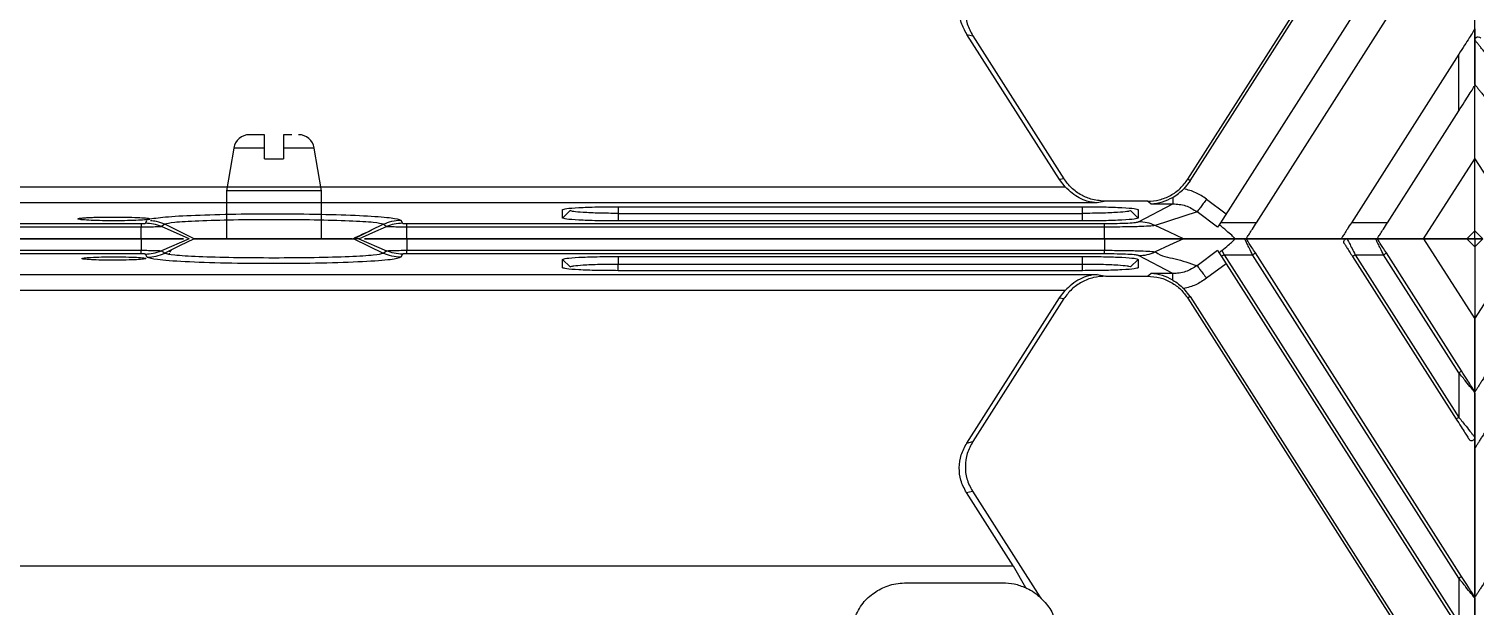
# Model space of a CAD drawing. Header units: millimetres. Extents: x 620 to 19791, y 2539 to 6969.
# Drawn here: x 17236.7 to 17327, y 5126.1 to 5162.2 of the extents above; entities that cross this region are included whole.
import ezdxf

# ---------------------------------------------------------------- set-up
doc = ezdxf.new("R2010")
doc.units = ezdxf.units.MM

# ---------------------------------------------------------------- blocks, each defined once
blk = doc.blocks.new('tugj')
at = {"color": 7, "linetype": 'Continuous', "lineweight": 25}
for p, q in [((12528.025, 5162.284), (12527.568, 5159.616)), ((12529.943, 5161.616), (12529.943, 5162.284)), ((12529.943, 5161.616), (12531.143, 5161.616)), ((12531.143, 5162.284), (12531.143, 5161.616)), ((12533.518, 5159.616), (12533.06, 5162.284)), ((12527.568, 5159.616), (12527.568, 5156.616)), ((12533.518, 5159.616), (12527.568, 5159.616)), ((12533.518, 5156.616), (12533.518, 5159.616)), ((12478.684, 5156.616), (12522.25, 5156.616)), ((12522.25, 5156.616), (12522.25, 5155.89)), ((12525.238, 5156.616), (12523.517, 5155.861)), ((12535.524, 5156.616), (12537.368, 5155.711)), ((12535.847, 5156.616), (12537.568, 5155.861)), ((12538.836, 5156.616), (12538.836, 5155.89)), ((12538.836, 5156.616), (12582.402, 5156.616)), ((12582.402, 5156.616), (12582.402, 5155.89)), ((12587.353, 5156.616), (12590.543, 5156.616)), ((12591.154, 5156.616), (12590.543, 5156.616)), ((12590.718, 5156.616), (12591.154, 5156.616)), ((12591.154, 5156.616), (12597.557, 5156.616)), ((12597.557, 5156.616), (12599.335, 5156.616)), ((12599.335, 5156.616), (12602.343, 5156.616)), ((12602.343, 5156.616), (12605.543, 5151.616)), ((12602.343, 5156.616), (12605.043, 5156.616)), ((12605.043, 5156.616), (12606.043, 5156.616)), ((12605.543, 5156.116), (12605.043, 5156.616)), ((12605.543, 5156.616), (12605.543, 5156.116)), ((12605.543, 5151.616), (12608.743, 5156.616)), ((12606.043, 5156.616), (12605.543, 5156.116)), ((12478.684, 5155.89), (12522.25, 5155.89)), ((12522.25, 5155.666), (12478.684, 5155.666)), ((12522.25, 5155.666), (12522.25, 5155.89)), ((12522.621, 5155.456), (12522.516, 5155.651)), ((12524, 5155.703), (12523.992, 5155.634)), ((12524.125, 5155.911), (12524.008, 5155.776)), ((12537.368, 5155.711), (12537.568, 5155.861)), ((12538.569, 5155.651), (12538.464, 5155.456)), ((12538.836, 5155.666), (12538.836, 5155.89)), ((12538.836, 5155.89), (12582.402, 5155.89)), ((12582.412, 5155.666), (12538.836, 5155.666)), ((12548.568, 5154.799), (12548.568, 5155.323)), ((12549.043, 5154.849), (12548.568, 5155.323)), ((12552.043, 5155.505), (12552.042, 5155.032)), ((12552.043, 5155.505), (12581.042, 5155.505)), ((12581.043, 5155.032), (12581.042, 5155.505)), ((12582.412, 5155.666), (12582.402, 5155.89)), ((12584.517, 5155.323), (12584.043, 5154.849)), ((12584.517, 5155.323), (12584.517, 5154.799)), ((12586.674, 5154.431), (12584.544, 5155.561)), ((12588.192, 5154.932), (12589.468, 5155.897)), ((12589.469, 5155.897), (12589.555, 5155.761)), ((12589.555, 5155.761), (12589.716, 5155.508)), ((12589.716, 5155.508), (12604.374, 5132.5)), ((12589.748, 5155.885), (12589.885, 5155.615)), ((12589.885, 5155.615), (12591.664, 5155.616)), ((12589.885, 5155.615), (12604.543, 5132.608)), ((12604.543, 5135.4), (12591.664, 5155.616)), ((12604.711, 5135.507), (12591.832, 5155.723)), ((12597.898, 5155.508), (12604.374, 5145.342)), ((12598.066, 5155.616), (12599.845, 5155.616)), ((12598.066, 5155.616), (12604.543, 5145.45)), ((12604.543, 5148.242), (12599.845, 5155.616)), ((12604.711, 5148.349), (12600.014, 5155.723)), ((12605.543, 5156.116), (12605.543, 5151.616)), ((12479.138, 5154.379), (12581.947, 5154.379)), ((12552.042, 5155.032), (12581.043, 5155.032)), ((12581.042, 5154.617), (12552.043, 5154.617)), ((12581.947, 5154.379), (12582.501, 5154.276)), ((12585.091, 5154.276), (12585.298, 5154.431)), ((12586.674, 5154.431), (12585.298, 5154.431)), ((12586.674, 5154.03), (12586.674, 5154.431)), ((12590.005, 5155.055), (12588.79, 5154.139)), ((12582.501, 5154.276), (12585.091, 5154.276)), ((12587.759, 5152.997), (12587.357, 5153.499)), ((12579.956, 5153.38), (12481.129, 5153.38)), ((12573.814, 5143.845), (12579.596, 5152.922)), ((12579.881, 5152.87), (12574.188, 5143.935)), ((12579.596, 5152.922), (12579.956, 5153.38)), ((12579.596, 5152.922), (12579.881, 5152.87)), ((12587.759, 5152.997), (12587.619, 5152.892)), ((12587.619, 5152.892), (12601.391, 5131.273)), ((12587.759, 5152.997), (12602.681, 5129.575)), ((12605.543, 5151.616), (12605.543, 5147.08)), ((12605.543, 5147.044), (12605.543, 5151.616)), ((12604.543, 5148.242), (12604.543, 5145.45)), ((12605.543, 5146.986), (12605.543, 5147.08)), ((12605.543, 5143.508), (12605.543, 5147.044)), ((12605.543, 5146.986), (12605.543, 5144.194)), ((12573.814, 5143.845), (12574.188, 5143.935)), ((12605.543, 5144.194), (12605.543, 5134.239)), ((12605.543, 5134.202), (12605.543, 5143.508)), ((12573.786, 5140.751), (12574.161, 5140.841)), ((12574.161, 5140.841), (12578.377, 5134.224)), ((12576.711, 5136.161), (12573.786, 5140.751)), ((12502.78, 5136.161), (12576.711, 5136.161)), ((12576.711, 5136.161), (12577.475, 5134.809)), ((12570.043, 5135.116), (12576.043, 5135.116)), ((12604.543, 5135.4), (12604.543, 5132.608)), ((12605.543, 5134.144), (12605.543, 5134.239)), ((12605.543, 5131.352), (12605.543, 5134.202)), ((12605.543, 5134.144), (12605.543, 5131.352)), ((12587.759, 4822.734), (12605.543, 4850.649)), ((12587.619, 4822.839), (12601.391, 4844.458)), ((12604.543, 4843.495), (12589.648, 4820.116)), ((12605.543, 4832.223), (12605.543, 4841.529)), ((12605.543, 4831.537), (12605.543, 4841.492)), ((12591.901, 4820.116), (12604.543, 4839.959)), ((12605.543, 4832.223), (12605.543, 4828.687)), ((12579.596, 4822.809), (12573.814, 4831.886)), ((12573.814, 4831.886), (12574.188, 4831.796)), ((12574.188, 4831.796), (12579.881, 4822.861)), ((12605.543, 4828.745), (12605.543, 4831.537)), ((12604.543, 4830.653), (12597.829, 4820.116)), ((12604.543, 4827.117), (12604.543, 4830.653)), ((12605.543, 4828.745), (12605.543, 4828.651)), ((12605.543, 4824.116), (12605.543, 4828.687)), ((12605.543, 4824.116), (12605.543, 4828.651)), ((12600.082, 4820.116), (12604.543, 4827.117)), ((12602.343, 4819.116), (12605.543, 4824.116)), ((12605.543, 4819.616), (12605.543, 4824.116)), ((12605.543, 4824.116), (12608.743, 4819.116)), ((12481.129, 4822.351), (12579.956, 4822.351)), ((12579.881, 4822.861), (12579.596, 4822.809)), ((12579.956, 4822.351), (12579.596, 4822.809)), ((12587.759, 4822.734), (12587.357, 4822.232)), ((12587.759, 4822.734), (12587.619, 4822.839)), ((12581.947, 4821.353), (12479.138, 4821.353)), ((12552.043, 4821.114), (12581.042, 4821.114)), ((12582.501, 4821.455), (12581.947, 4821.353)), ((12585.091, 4821.455), (12582.501, 4821.455)), ((12584.544, 4820.17), (12586.674, 4821.3)), ((12585.298, 4821.3), (12585.091, 4821.455)), ((12585.298, 4821.3), (12586.674, 4821.3)), ((12588.791, 4821.592), (12590.005, 4820.676)), ((12522.516, 4820.08), (12522.621, 4820.275)), ((12522.7, 4820.321), (12522.787, 4820.346)), ((12522.787, 4820.346), (12522.793, 4820.353)), ((12538.464, 4820.275), (12538.569, 4820.08)), ((12548.568, 4820.408), (12548.568, 4820.932)), ((12548.568, 4820.408), (12549.043, 4820.882)), ((12552.043, 4820.7), (12581.043, 4820.7)), ((12552.043, 4820.699), (12552.043, 4820.226)), ((12581.042, 4820.226), (12552.043, 4820.226)), ((12581.042, 4820.226), (12581.043, 4820.699)), ((12584.043, 4820.882), (12584.517, 4820.408)), ((12584.517, 4820.932), (12584.517, 4820.408)), ((12588.193, 4820.799), (12585.583, 4819.939)), ((12589.469, 4819.834), (12588.192, 4820.799)), ((12478.684, 4820.065), (12522.25, 4820.065)), ((12522.25, 4819.841), (12478.684, 4819.841)), ((12522.25, 4820.065), (12522.25, 4819.841)), ((12522.25, 4819.116), (12522.25, 4819.841)), ((12523.717, 4820.02), (12523.517, 4819.87)), ((12525.238, 4819.116), (12523.517, 4819.87)), ((12525.562, 4819.116), (12523.717, 4820.02)), ((12538.836, 4820.065), (12582.402, 4820.065)), ((12538.836, 4819.841), (12538.836, 4820.065)), ((12538.836, 4819.116), (12538.836, 4819.841)), ((12582.402, 4819.841), (12538.836, 4819.841)), ((12582.402, 4819.841), (12582.402, 4820.065)), ((12582.402, 4819.116), (12582.402, 4819.841)), ((12589.568, 4819.99), (12589.469, 4819.835)), ((12589.648, 4820.116), (12589.568, 4819.99)), ((12591.901, 4820.116), (12589.648, 4820.116)), ((12600.082, 4820.116), (12597.829, 4820.116)), ((12605.043, 4819.116), (12605.543, 4819.616)), ((12605.543, 4819.116), (12605.543, 4819.616)), ((12605.543, 4819.616), (12606.043, 4819.116)), ((12522.25, 4819.116), (12478.684, 4819.116)), ((12535.847, 4819.116), (12535.524, 4819.116)), ((12582.402, 4819.116), (12538.836, 4819.116)), ((12590.543, 4819.116), (12591.264, 4819.116)), ((12591.264, 4819.116), (12590.718, 4819.116)), ((12597.192, 4819.116), (12591.264, 4819.116)), ((12599.445, 4819.116), (12597.192, 4819.116)), ((12602.343, 4819.116), (12599.445, 4819.116)), ((12605.043, 4819.116), (12602.343, 4819.116)), ((12606.043, 4819.116), (12605.043, 4819.116))]:
    blk.add_line(p, q, dxfattribs=at)
at = {"color": 8, "linetype": 'Continuous', "lineweight": 25}
for p, q in [((12529.943, 5162.284), (12528.025, 5162.284)), ((12533.06, 5162.284), (12531.143, 5162.284)), ((12552.042, 5154.617), (12552.042, 5155.032)), ((12581.043, 5154.617), (12581.043, 5155.032)), ((12552.042, 4821.114), (12552.043, 4820.7)), ((12581.043, 4820.7), (12581.043, 4821.114)), ((12536.633, 4819.66), (12537.368, 4820.02))]:
    blk.add_line(p, q, dxfattribs=at)
at = {"color": 7, "linetype": 'Continuous', "lineweight": 25, "flags": 128}
for points in [[(12525.562, 5156.615), (12524.64, 5156.163), (12523.717, 5155.711)], [(12587.353, 5156.615), (12586.468, 5156.203), (12585.583, 5155.792)], [(12591.832, 5155.723), (12591.829, 5155.721), (12591.819, 5155.715), (12591.804, 5155.705), (12591.783, 5155.692), (12591.757, 5155.675), (12591.728, 5155.657), (12591.697, 5155.636), (12591.664, 5155.616)], [(12535.524, 4819.116), (12536.446, 4819.568), (12536.633, 4819.66)], [(12535.847, 4819.116), (12536.707, 4819.493), (12537.568, 4819.87)], [(12587.354, 4819.115), (12586.468, 4819.527), (12585.583, 4819.939)]]:
    blk.add_lwpolyline(points, dxfattribs=at)
at = {"color": 7, "linetype": 'Continuous', "lineweight": 25}
for centre, start, end in [((12529.011, 5162.116), 90, 170.27242), ((12532.074, 5162.116), 9.72758, 90)]:
    blk.add_arc(centre, 1, start, end, dxfattribs=at)
for points, knots in [([(12529.943, 5163.116), (12529.812, 5163.116), (12529.544, 5163.116), (12529.242, 5163.116), (12529.043, 5163.116), (12529.021, 5163.116), (12529.011, 5163.116)], [0, 0, 0, 0, 0.244464, 0.5000008, 0.7555338, 1, 1, 1, 1]), ([(12529.943, 5162.284), (12529.943, 5162.391), (12529.943, 5162.605), (12529.943, 5162.866), (12529.943, 5163.048), (12529.943, 5163.111), (12529.943, 5163.115), (12529.943, 5163.116)], [0, 0, 0, 0, 0.229567, 0.459025, 0.691715, 0.932795, 1, 1, 1, 1]), ([(12531.666, 5163.116), (12531.618, 5163.116), (12531.478, 5163.116), (12531.276, 5163.116), (12531.143, 5163.116)], [0, 0, 0, 0, 0.34033, 1, 1, 1, 1]), ([(12531.143, 5163.116), (12531.143, 5163.104), (12531.143, 5163.081), (12531.143, 5162.892), (12531.143, 5162.619), (12531.143, 5162.395), (12531.143, 5162.284)], [0, 0, 0, 0, 0.2593212, 0.5192836, 0.7631342, 1, 1, 1, 1]), ([(12522.25, 5156.616), (12522.618, 5156.616), (12523.36, 5156.616), (12524.326, 5156.616), (12524.708, 5156.616), (12524.888, 5156.616)], [0, 0, 0, 0, 0.340806, 0.687643, 1, 1, 1, 1]), ([(12525.562, 5156.616), (12525.684, 5156.616), (12525.928, 5156.616), (12527.107, 5156.616), (12528.698, 5156.616), (12530.543, 5156.616), (12532.388, 5156.616), (12533.978, 5156.616), (12535.157, 5156.616), (12535.401, 5156.616), (12535.524, 5156.616)], [0, 0, 0, 0, 0.126064, 0.251365, 0.37584, 0.5, 0.624158, 0.748634, 0.873935, 1, 1, 1, 1]), ([(12536.197, 5156.616), (12536.385, 5156.616), (12536.777, 5156.616), (12537.746, 5156.616), (12538.478, 5156.616), (12538.836, 5156.616)], [0, 0, 0, 0, 0.321414, 0.668155, 1, 1, 1, 1]), ([(12582.402, 5156.616), (12582.979, 5156.616), (12584.172, 5156.616), (12585.75, 5156.616), (12586.93, 5156.616), (12587.215, 5156.616), (12587.353, 5156.616)], [0, 0, 0, 0, 0.2418261, 0.5000005, 0.7581739, 1, 1, 1, 1]), ([(12589.748, 5155.885), (12589.883, 5155.997), (12590.122, 5156.195), (12590.364, 5156.406), (12590.481, 5156.519), (12590.533, 5156.575), (12590.556, 5156.609), (12590.547, 5156.613), (12590.543, 5156.616)], [0, 0, 0, 0, 0.3405403, 0.6016567, 0.7128872, 0.8153667, 0.9071263, 1, 1, 1, 1]), ([(12591.318, 5156.294), (12591.314, 5156.302), (12591.281, 5156.367), (12591.239, 5156.452), (12591.188, 5156.548), (12591.159, 5156.605), (12591.156, 5156.612), (12591.154, 5156.616)], [0, 0, 0, 0, 0.036005, 0.300896, 0.545076, 0.770136, 1, 1, 1, 1]), ([(12591.324, 5156.52), (12591.315, 5156.533), (12591.296, 5156.56), (12591.254, 5156.589), (12591.206, 5156.611), (12591.171, 5156.614), (12591.154, 5156.616)], [0, 0, 0, 0, 0.234709, 0.483931, 0.749504, 1, 1, 1, 1]), ([(12591.832, 5155.723), (12591.758, 5155.84), (12591.619, 5156.058), (12591.448, 5156.325), (12591.361, 5156.462), (12591.327, 5156.516), (12591.325, 5156.519), (12591.324, 5156.52)], [0, 0, 0, 0, 0.301721, 0.564724, 0.795125, 0.898936, 1, 1, 1, 1]), ([(12597.388, 5156.308), (12597.38, 5156.323), (12597.364, 5156.352), (12597.355, 5156.403), (12597.358, 5156.458), (12597.379, 5156.513), (12597.414, 5156.559), (12597.458, 5156.592), (12597.507, 5156.612), (12597.54, 5156.614), (12597.557, 5156.616)], [0, 0, 0, 0, 0.115372, 0.230894, 0.364478, 0.499956, 0.63203, 0.768998, 0.883022, 1, 1, 1, 1]), ([(12597.388, 5156.308), (12597.39, 5156.305), (12597.394, 5156.298), (12597.429, 5156.243), (12597.481, 5156.162), (12597.571, 5156.021), (12597.711, 5155.8), (12597.836, 5155.606), (12597.898, 5155.508)], [0, 0, 0, 0, 0.122574, 0.247458, 0.369912, 0.497021, 0.747802, 1, 1, 1, 1]), ([(12597.557, 5156.616), (12597.559, 5156.612), (12597.562, 5156.604), (12597.593, 5156.544), (12597.64, 5156.451), (12597.726, 5156.283), (12597.869, 5156.003), (12598, 5155.746), (12598.066, 5155.616)], [0, 0, 0, 0, 0.118805, 0.239592, 0.356977, 0.483256, 0.736712, 1, 1, 1, 1]), ([(12599.499, 5156.294), (12599.495, 5156.302), (12599.462, 5156.367), (12599.42, 5156.452), (12599.369, 5156.548), (12599.34, 5156.605), (12599.337, 5156.612), (12599.335, 5156.616)], [0, 0, 0, 0, 0.036031, 0.300917, 0.545095, 0.770146, 1, 1, 1, 1]), ([(12599.506, 5156.52), (12599.496, 5156.533), (12599.477, 5156.56), (12599.435, 5156.589), (12599.387, 5156.611), (12599.352, 5156.614), (12599.335, 5156.616)], [0, 0, 0, 0, 0.234717, 0.483917, 0.749532, 1, 1, 1, 1]), ([(12600.014, 5155.723), (12599.939, 5155.84), (12599.8, 5156.058), (12599.63, 5156.325), (12599.543, 5156.462), (12599.508, 5156.516), (12599.507, 5156.519), (12599.506, 5156.52)], [0, 0, 0, 0, 0.3017209, 0.5647223, 0.7951255, 0.8989366, 1, 1, 1, 1]), ([(12518.543, 5155.377), (12518.573, 5155.391), (12518.633, 5155.418), (12519.094, 5155.453), (12519.751, 5155.476), (12520.535, 5155.485), (12521.319, 5155.477), (12521.988, 5155.453), (12522.359, 5155.424), (12522.521, 5155.398), (12522.535, 5155.384), (12522.542, 5155.377)], [0, 0, 0, 0, 0.125441, 0.24983, 0.373602, 0.498412, 0.62314, 0.747559, 0.873244, 0.936089, 1, 1, 1, 1]), ([(12522.542, 5155.377), (12522.512, 5155.363), (12522.452, 5155.336), (12521.991, 5155.301), (12521.334, 5155.278), (12520.551, 5155.269), (12519.767, 5155.277), (12519.097, 5155.301), (12518.726, 5155.33), (12518.564, 5155.356), (12518.55, 5155.37), (12518.543, 5155.377)], [0, 0, 0, 0, 0.125441, 0.24983, 0.373603, 0.498413, 0.623139, 0.747558, 0.873243, 0.936089, 1, 1, 1, 1]), ([(12522.25, 5155.89), (12522.409, 5155.89), (12522.727, 5155.889), (12523.137, 5155.883), (12523.431, 5155.873), (12523.489, 5155.865), (12523.517, 5155.861)], [0, 0, 0, 0, 0.249933, 0.49964, 0.74952, 1, 1, 1, 1]), ([(12522.516, 5155.651), (12522.512, 5155.653), (12522.505, 5155.657), (12522.46, 5155.66), (12522.406, 5155.663), (12522.357, 5155.665), (12522.304, 5155.666), (12522.268, 5155.666), (12522.25, 5155.666)], [0, 0, 0, 0, 0.220985, 0.472531, 0.605069, 0.742633, 0.872549, 1, 1, 1, 1]), ([(12522.516, 5155.654), (12522.676, 5155.664), (12523.02, 5155.684), (12523.344, 5155.8), (12523.517, 5155.861)], [0, 0, 0, 0, 0.466595, 1, 1, 1, 1]), ([(12522.621, 5155.456), (12522.811, 5155.467), (12523.191, 5155.49), (12523.542, 5155.637), (12523.717, 5155.711)], [0, 0, 0, 0, 0.5000021, 1, 1, 1, 1]), ([(12538.464, 5155.456), (12538.318, 5155.404), (12538.021, 5155.299), (12536.184, 5155.166), (12533.586, 5155.078), (12530.521, 5155.047), (12527.462, 5155.078), (12524.875, 5155.168), (12523.058, 5155.3), (12522.766, 5155.404), (12522.621, 5155.456)], [0, 0, 0, 0, 0.12294, 0.248463, 0.375337, 0.500775, 0.6265, 0.753014, 0.878092, 1, 1, 1, 1]), ([(12523.517, 5155.861), (12523.549, 5155.836), (12523.613, 5155.786), (12523.683, 5155.736), (12523.717, 5155.711)], [0, 0, 0, 0, 0.4995176, 1, 1, 1, 1]), ([(12523.717, 5155.711), (12523.861, 5155.673), (12524.148, 5155.599), (12525.753, 5155.505), (12527.96, 5155.444), (12530.543, 5155.422), (12533.126, 5155.444), (12535.332, 5155.505), (12536.937, 5155.599), (12537.224, 5155.673), (12537.368, 5155.711)], [0, 0, 0, 0, 0.125541, 0.25062, 0.375387, 0.5, 0.624612, 0.749379, 0.874458, 1, 1, 1, 1]), ([(12538.464, 5155.456), (12538.274, 5155.467), (12537.894, 5155.49), (12537.543, 5155.637), (12537.368, 5155.711)], [0, 0, 0, 0, 0.500701, 1, 1, 1, 1]), ([(12537.568, 5155.861), (12537.597, 5155.865), (12537.654, 5155.873), (12537.948, 5155.883), (12538.358, 5155.889), (12538.676, 5155.89), (12538.836, 5155.89)], [0, 0, 0, 0, 0.250475, 0.500353, 0.750064, 1, 1, 1, 1]), ([(12538.569, 5155.651), (12538.397, 5155.66), (12538.052, 5155.678), (12537.729, 5155.8), (12537.568, 5155.861)], [0, 0, 0, 0, 0.49994, 1, 1, 1, 1]), ([(12538.836, 5155.666), (12538.802, 5155.666), (12538.733, 5155.665), (12538.646, 5155.662), (12538.594, 5155.658), (12538.571, 5155.654), (12538.57, 5155.652), (12538.569, 5155.651)], [0, 0, 0, 0, 0.239381, 0.48092, 0.726937, 0.861773, 1, 1, 1, 1]), ([(12548.568, 5155.323), (12548.62, 5155.347), (12548.726, 5155.394), (12549.524, 5155.455), (12550.685, 5155.497), (12551.594, 5155.503), (12552.043, 5155.505)], [0, 0, 0, 0, 0.246596, 0.499968, 0.753338, 1, 1, 1, 1]), ([(12581.042, 5155.505), (12581.491, 5155.503), (12582.401, 5155.497), (12583.561, 5155.455), (12584.359, 5155.394), (12584.465, 5155.347), (12584.517, 5155.323)], [0, 0, 0, 0, 0.246611, 0.499962, 0.753339, 1, 1, 1, 1]), ([(12582.402, 5155.89), (12582.616, 5155.89), (12582.899, 5155.889), (12583.295, 5155.886), (12583.836, 5155.883), (12584.266, 5155.867), (12584.546, 5155.86), (12584.557, 5155.86), (12584.595, 5155.859), (12584.871, 5155.851), (12585.346, 5155.83), (12585.5, 5155.805), (12585.583, 5155.792)], [0, 0, 0, 0, 0.137447, 0.181876, 0.262263, 0.502656, 0.502981, 0.505372, 0.511859, 0.536161, 0.750921, 1, 1, 1, 1]), ([(12584.544, 5155.561), (12584.496, 5155.574), (12584.402, 5155.602), (12583.907, 5155.637), (12583.221, 5155.661), (12582.682, 5155.664), (12582.412, 5155.666)], [0, 0, 0, 0, 0.248127, 0.49784, 0.748645, 1, 1, 1, 1]), ([(12584.544, 5155.561), (12584.723, 5155.571), (12585.082, 5155.592), (12585.416, 5155.725), (12585.583, 5155.792)], [0, 0, 0, 0, 0.499996, 1, 1, 1, 1]), ([(12585.583, 5155.792), (12585.583, 5155.792), (12585.583, 5155.792), (12585.583, 5155.791), (12585.583, 5155.79), (12585.584, 5155.789), (12585.585, 5155.788), (12585.591, 5155.793), (12585.957, 5155.508), (12586.809, 5155.403), (12587.729, 5155.089), (12588.192, 5154.931)], [0, 0, 0, 0, 0.000002, 0.000016, 0.000171, 0.000246, 0.000333, 0.002028, 0.00788, 0.499948, 1, 1, 1, 1]), ([(12589.555, 5155.761), (12589.559, 5155.76), (12589.565, 5155.758), (12589.592, 5155.774), (12589.604, 5155.781)], [0, 0, 0, 0, 0.511977, 1, 1, 1, 1]), ([(12589.604, 5155.781), (12589.614, 5155.787), (12589.632, 5155.799), (12589.666, 5155.823), (12589.705, 5155.852), (12589.733, 5155.873), (12589.748, 5155.885)], [0, 0, 0, 0, 0.2335, 0.469096, 0.708208, 1, 1, 1, 1]), ([(12589.885, 5155.615), (12589.863, 5155.601), (12589.819, 5155.573), (12589.763, 5155.538), (12589.724, 5155.513), (12589.719, 5155.51), (12589.716, 5155.508)], [0, 0, 0, 0, 0.250009, 0.499999, 0.749994, 1, 1, 1, 1]), ([(12597.898, 5155.508), (12597.9, 5155.51), (12597.905, 5155.513), (12597.944, 5155.538), (12598, 5155.573), (12598.044, 5155.601), (12598.066, 5155.616)], [0, 0, 0, 0, 0.249998, 0.500005, 0.749994, 1, 1, 1, 1]), ([(12599.845, 5155.616), (12599.867, 5155.63), (12599.911, 5155.658), (12599.967, 5155.693), (12600.006, 5155.718), (12600.011, 5155.721), (12600.014, 5155.723)], [0, 0, 0, 0, 0.249991, 0.499984, 0.750006, 1, 1, 1, 1]), ([(12552.043, 5154.617), (12551.594, 5154.62), (12550.685, 5154.626), (12549.524, 5154.667), (12548.726, 5154.728), (12548.62, 5154.776), (12548.568, 5154.799)], [0, 0, 0, 0, 0.246592, 0.49996, 0.753362, 1, 1, 1, 1]), ([(12549.043, 5154.85), (12549.062, 5154.866), (12549.087, 5154.887), (12549.209, 5154.911), (12549.384, 5154.939), (12549.729, 5154.97), (12550.321, 5155.001), (12550.862, 5155.02), (12551.437, 5155.031), (12551.837, 5155.031), (12552.042, 5155.032)], [0, 0, 0, 0, 0.170002, 0.221841, 0.251425, 0.478668, 0.617707, 0.745823, 0.869054, 1, 1, 1, 1]), ([(12581.947, 5154.379), (12581.766, 5154.36), (12581.408, 5154.324), (12580.876, 5154.108), (12580.382, 5153.794), (12580.09, 5153.51), (12579.956, 5153.38)], [0, 0, 0, 0, 0.259237, 0.512724, 0.776843, 1, 1, 1, 1]), ([(12584.517, 5154.799), (12584.465, 5154.776), (12584.359, 5154.728), (12583.561, 5154.667), (12582.4, 5154.626), (12581.491, 5154.62), (12581.042, 5154.617)], [0, 0, 0, 0, 0.246542, 0.499959, 0.753355, 1, 1, 1, 1]), ([(12581.043, 5155.032), (12581.25, 5155.031), (12581.65, 5155.031), (12582.227, 5155.02), (12582.77, 5155.001), (12583.363, 5154.969), (12583.705, 5154.939), (12583.877, 5154.911), (12583.998, 5154.887), (12584.023, 5154.866), (12584.043, 5154.85)], [0, 0, 0, 0, 0.131656, 0.254711, 0.383622, 0.52361, 0.751534, 0.778051, 0.828378, 1, 1, 1, 1]), ([(12586.674, 5154.03), (12586.464, 5154.136), (12586.015, 5154.362), (12585.547, 5154.407), (12585.298, 5154.431)], [0, 0, 0, 0, 0.468209, 1, 1, 1, 1]), ([(12588.192, 5154.932), (12587.959, 5154.787), (12587.494, 5154.496), (12586.947, 5154.453), (12586.674, 5154.431)], [0, 0, 0, 0, 0.499543, 1, 1, 1, 1]), ([(12588.192, 5154.932), (12588.209, 5154.909), (12588.244, 5154.863), (12588.385, 5154.676), (12588.572, 5154.428), (12588.718, 5154.235), (12588.79, 5154.139)], [0, 0, 0, 0, 0.249871, 0.500025, 0.750136, 1, 1, 1, 1]), ([(12582.501, 5154.276), (12582.238, 5154.259), (12581.712, 5154.223), (12580.983, 5153.922), (12580.337, 5153.484), (12580.032, 5153.074), (12579.881, 5152.87)], [0, 0, 0, 0, 0.2541552, 0.5074663, 0.7554072, 1, 1, 1, 1]), ([(12585.091, 5154.276), (12585.356, 5154.256), (12585.878, 5154.217), (12586.589, 5153.908), (12587.192, 5153.471), (12587.478, 5153.082), (12587.619, 5152.892)], [0, 0, 0, 0, 0.26474, 0.519598, 0.764654, 1, 1, 1, 1]), ([(12586.674, 5154.03), (12586.799, 5153.952), (12587.037, 5153.802), (12587.254, 5153.597), (12587.357, 5153.499)], [0, 0, 0, 0, 0.524793, 1, 1, 1, 1]), ([(12588.79, 5154.139), (12588.569, 5153.992), (12588.128, 5153.698), (12587.614, 5153.565), (12587.357, 5153.499)], [0, 0, 0, 0, 0.499999, 1, 1, 1, 1]), ([(12604.711, 5148.349), (12604.709, 5148.347), (12604.704, 5148.344), (12604.665, 5148.319), (12604.609, 5148.284), (12604.565, 5148.256), (12604.543, 5148.242)], [0, 0, 0, 0, 0.2499957, 0.5000009, 0.7500121, 1, 1, 1, 1]), ([(12605.543, 5146.986), (12605.54, 5146.989), (12605.534, 5146.997), (12605.487, 5147.056), (12605.409, 5147.153), (12605.251, 5147.352), (12604.959, 5147.719), (12604.692, 5148.053), (12604.543, 5148.242)], [0, 0, 0, 0, 0.082047, 0.168459, 0.268065, 0.381093, 0.652308, 1, 1, 1, 1]), ([(12605.523, 5147.076), (12605.514, 5147.089), (12605.498, 5147.114), (12605.423, 5147.231), (12605.268, 5147.475), (12605.017, 5147.869), (12604.821, 5148.177), (12604.711, 5148.349)], [0, 0, 0, 0, 0.100997, 0.198758, 0.407212, 0.667727, 1, 1, 1, 1]), ([(12606.543, 5148.614), (12606.511, 5148.564), (12606.452, 5148.472), (12606.37, 5148.343), (12606.3, 5148.232), (12606.242, 5148.14), (12606.154, 5148), (12606.039, 5147.821), (12605.898, 5147.601), (12605.772, 5147.408), (12605.679, 5147.261), (12605.62, 5147.16), (12605.581, 5147.094), (12605.549, 5147.052), (12605.545, 5147.047), (12605.543, 5147.044)], [0, 0, 0, 0, 0.076408, 0.143264, 0.200569, 0.248324, 0.286531, 0.419799, 0.534069, 0.651314, 0.759619, 0.819962, 0.870152, 0.932977, 1, 1, 1, 1]), ([(12604.543, 5145.45), (12604.521, 5145.436), (12604.476, 5145.408), (12604.421, 5145.372), (12604.382, 5145.347), (12604.376, 5145.344), (12604.374, 5145.342)], [0, 0, 0, 0, 0.250005, 0.499991, 0.750008, 1, 1, 1, 1]), ([(12604.543, 5145.45), (12604.693, 5145.26), (12604.961, 5144.924), (12605.254, 5144.557), (12605.411, 5144.359), (12605.488, 5144.263), (12605.534, 5144.205), (12605.54, 5144.198), (12605.543, 5144.194)], [0, 0, 0, 0, 0.35016, 0.621944, 0.734205, 0.833253, 0.918727, 1, 1, 1, 1]), ([(12604.374, 5145.342), (12604.478, 5145.179), (12604.666, 5144.884), (12604.918, 5144.488), (12605.078, 5144.237), (12605.162, 5144.106), (12605.171, 5144.091), (12605.176, 5144.083)], [0, 0, 0, 0, 0.317513, 0.570139, 0.79835, 0.902862, 1, 1, 1, 1]), ([(12605.543, 5143.508), (12605.543, 5143.509), (12605.544, 5143.51), (12605.553, 5143.521), (12605.567, 5143.539), (12605.588, 5143.57), (12605.62, 5143.624), (12605.679, 5143.724), (12605.772, 5143.872), (12605.898, 5144.065), (12606.039, 5144.285), (12606.184, 5144.511), (12606.353, 5144.781), (12606.471, 5144.966), (12606.543, 5145.078)], [0, 0, 0, 0, 0.034267, 0.067135, 0.098949, 0.13009, 0.180259, 0.240606, 0.34888, 0.466121, 0.580357, 0.713621, 0.826984, 1, 1, 1, 1]), ([(12573.786, 5140.751), (12573.653, 5141.003), (12573.396, 5141.487), (12573.314, 5142.309), (12573.422, 5143.12), (12573.682, 5143.602), (12573.814, 5143.845)], [0, 0, 0, 0, 0.260024, 0.499111, 0.747694, 1, 1, 1, 1]), ([(12574.188, 5143.935), (12574.057, 5143.692), (12573.797, 5143.209), (12573.689, 5142.399), (12573.771, 5141.576), (12574.027, 5141.093), (12574.161, 5140.841)], [0, 0, 0, 0, 0.252232, 0.500891, 0.739978, 1, 1, 1, 1]), ([(12605.176, 5144.083), (12605.188, 5144.068), (12605.211, 5144.038), (12605.265, 5144.006), (12605.33, 5143.991), (12605.402, 5143.998), (12605.467, 5144.032), (12605.512, 5144.081), (12605.538, 5144.138), (12605.541, 5144.175), (12605.543, 5144.194)], [0, 0, 0, 0, 0.114057, 0.223558, 0.359566, 0.501818, 0.64072, 0.779251, 0.888913, 1, 1, 1, 1]), ([(12604.711, 5135.507), (12604.709, 5135.505), (12604.704, 5135.502), (12604.665, 5135.477), (12604.609, 5135.442), (12604.565, 5135.414), (12604.543, 5135.4)], [0, 0, 0, 0, 0.250002, 0.500013, 0.750031, 1, 1, 1, 1]), ([(12605.521, 5134.235), (12605.513, 5134.248), (12605.498, 5134.273), (12605.423, 5134.39), (12605.267, 5134.635), (12605.016, 5135.028), (12604.821, 5135.335), (12604.711, 5135.507)], [0, 0, 0, 0, 0.10123, 0.199445, 0.408293, 0.668736, 1, 1, 1, 1]), ([(12606.543, 5135.772), (12606.511, 5135.722), (12606.452, 5135.63), (12606.37, 5135.501), (12606.3, 5135.39), (12606.242, 5135.298), (12606.154, 5135.158), (12606.039, 5134.979), (12605.898, 5134.759), (12605.772, 5134.566), (12605.679, 5134.419), (12605.62, 5134.318), (12605.581, 5134.252), (12605.549, 5134.21), (12605.545, 5134.205), (12605.543, 5134.202)], [0, 0, 0, 0, 0.076408, 0.143264, 0.200569, 0.248324, 0.286531, 0.419799, 0.534069, 0.651314, 0.759619, 0.819962, 0.870152, 0.932977, 1, 1, 1, 1]), ([(12566.852, 5133.054), (12567.02, 5133.36), (12567.342, 5133.948), (12568.119, 5134.582), (12569.016, 5135.034), (12569.691, 5135.088), (12570.043, 5135.116)], [0, 0, 0, 0, 0.261058, 0.50039, 0.739402, 1, 1, 1, 1]), ([(12576.043, 5135.116), (12576.29, 5135.103), (12576.784, 5135.077), (12577.244, 5134.898), (12577.475, 5134.809)], [0, 0, 0, 0, 0.499699, 1, 1, 1, 1]), ([(12577.475, 5134.809), (12577.615, 5134.744), (12577.894, 5134.614), (12578.216, 5134.354), (12578.377, 5134.224)], [0, 0, 0, 0, 0.501922, 1, 1, 1, 1]), ([(12605.543, 5134.144), (12605.54, 5134.147), (12605.534, 5134.155), (12605.487, 5134.214), (12605.409, 5134.311), (12605.251, 5134.51), (12604.959, 5134.877), (12604.692, 5135.212), (12604.543, 5135.4)], [0, 0, 0, 0, 0.0820467, 0.1684592, 0.2680645, 0.3810884, 0.652303, 1, 1, 1, 1]), ([(12578.377, 5134.224), (12578.601, 5133.993), (12579.049, 5133.531), (12579.278, 5132.929), (12579.393, 5132.629)], [0, 0, 0, 0, 0.5, 1, 1, 1, 1]), ([(12573.814, 4831.886), (12573.682, 4832.129), (12573.422, 4832.611), (12573.314, 4833.422), (12573.396, 4834.244), (12573.653, 4834.728), (12573.786, 4834.98)], [0, 0, 0, 0, 0.252232, 0.500886, 0.739974, 1, 1, 1, 1]), ([(12574.161, 4834.89), (12574.027, 4834.638), (12573.771, 4834.155), (12573.689, 4833.332), (12573.797, 4832.522), (12574.057, 4832.039), (12574.188, 4831.796)], [0, 0, 0, 0, 0.26002, 0.499107, 0.747695, 1, 1, 1, 1]), ([(12605.543, 4832.223), (12605.54, 4832.221), (12605.536, 4832.216), (12605.494, 4832.159), (12605.393, 4831.98), (12605.181, 4831.658), (12604.879, 4831.185), (12604.66, 4830.839), (12604.543, 4830.653)], [0, 0, 0, 0, 0.067143, 0.130097, 0.240509, 0.465752, 0.713364, 1, 1, 1, 1]), ([(12605.543, 4831.537), (12605.543, 4831.569), (12605.55, 4831.607), (12605.597, 4831.68), (12605.637, 4831.714), (12605.731, 4831.743), (12605.783, 4831.738), (12605.863, 4831.702), (12605.891, 4831.674), (12605.909, 4831.648)], [0, 0, 0, 0, 0.25, 0.25, 0.5, 0.5, 0.75, 0.75, 1, 1, 1, 1]), ([(12606.543, 4830.281), (12606.51, 4830.322), (12606.448, 4830.4), (12606.359, 4830.511), (12606.279, 4830.611), (12606.21, 4830.698), (12606.15, 4830.774), (12606.053, 4830.897), (12605.926, 4831.055), (12605.784, 4831.234), (12605.674, 4831.372), (12605.604, 4831.459), (12605.566, 4831.507), (12605.546, 4831.532), (12605.544, 4831.535), (12605.543, 4831.537)], [0, 0, 0, 0, 0.075863, 0.144748, 0.206658, 0.261596, 0.309565, 0.350571, 0.497667, 0.622606, 0.734593, 0.833402, 0.89095, 0.946161, 1, 1, 1, 1]), ([(12604.543, 4827.117), (12604.66, 4827.303), (12604.879, 4827.648), (12605.181, 4828.122), (12605.393, 4828.444), (12605.494, 4828.622), (12605.536, 4828.679), (12605.54, 4828.684), (12605.543, 4828.687)], [0, 0, 0, 0, 0.286637, 0.534245, 0.759489, 0.869905, 0.932849, 1, 1, 1, 1]), ([(12605.543, 4828.745), (12605.543, 4828.745), (12605.544, 4828.744), (12605.551, 4828.735), (12605.562, 4828.72), (12605.579, 4828.7), (12605.612, 4828.659), (12605.676, 4828.577), (12605.787, 4828.439), (12605.93, 4828.259), (12606.097, 4828.05), (12606.304, 4827.788), (12606.454, 4827.6), (12606.543, 4827.489)], [0, 0, 0, 0, 0.032526, 0.065417, 0.0989, 0.133188, 0.168481, 0.267866, 0.380644, 0.50535, 0.652148, 0.794989, 1, 1, 1, 1]), ([(12582.501, 4821.455), (12582.214, 4821.476), (12581.688, 4821.516), (12580.953, 4821.823), (12580.332, 4822.255), (12580.027, 4822.664), (12579.881, 4822.861)], [0, 0, 0, 0, 0.277029, 0.508293, 0.763257, 1, 1, 1, 1]), ([(12581.947, 4821.353), (12581.736, 4821.377), (12581.361, 4821.419), (12580.84, 4821.645), (12580.38, 4821.943), (12580.101, 4822.212), (12579.956, 4822.351)], [0, 0, 0, 0, 0.30278, 0.537154, 0.759999, 1, 1, 1, 1]), ([(12585.091, 4821.455), (12585.342, 4821.472), (12585.844, 4821.507), (12586.545, 4821.802), (12587.171, 4822.234), (12587.469, 4822.638), (12587.619, 4822.839)], [0, 0, 0, 0, 0.250016, 0.500641, 0.750708, 1, 1, 1, 1]), ([(12586.674, 4821.701), (12586.798, 4821.779), (12587.036, 4821.928), (12587.253, 4822.134), (12587.357, 4822.232)], [0, 0, 0, 0, 0.519569, 1, 1, 1, 1]), ([(12588.791, 4821.592), (12588.57, 4821.739), (12588.128, 4822.033), (12587.614, 4822.166), (12587.357, 4822.232)], [0, 0, 0, 0, 0.5, 1, 1, 1, 1]), ([(12548.568, 4820.932), (12548.62, 4820.955), (12548.726, 4821.003), (12549.524, 4821.064), (12550.685, 4821.106), (12551.594, 4821.111), (12552.043, 4821.114)], [0, 0, 0, 0, 0.246566, 0.499972, 0.753362, 1, 1, 1, 1]), ([(12581.042, 4821.114), (12581.491, 4821.111), (12582.4, 4821.106), (12583.561, 4821.064), (12584.359, 4821.003), (12584.465, 4820.955), (12584.517, 4820.932)], [0, 0, 0, 0, 0.246602, 0.499981, 0.753395, 1, 1, 1, 1]), ([(12585.298, 4821.3), (12585.547, 4821.324), (12586.015, 4821.37), (12586.465, 4821.595), (12586.674, 4821.701)], [0, 0, 0, 0, 0.53292, 1, 1, 1, 1]), ([(12586.674, 4821.701), (12586.674, 4821.643), (12586.674, 4821.527), (12586.674, 4821.405), (12586.674, 4821.324), (12586.674, 4821.308), (12586.674, 4821.3)], [0, 0, 0, 0, 0.260274, 0.517639, 0.765872, 1, 1, 1, 1]), ([(12586.674, 4821.3), (12586.948, 4821.278), (12587.494, 4821.235), (12587.96, 4820.944), (12588.192, 4820.799)], [0, 0, 0, 0, 0.500474, 1, 1, 1, 1]), ([(12588.791, 4821.592), (12588.719, 4821.497), (12588.574, 4821.305), (12588.391, 4821.062), (12588.246, 4820.87), (12588.21, 4820.823), (12588.192, 4820.799)], [0, 0, 0, 0, 0.248699, 0.50006, 0.751338, 1, 1, 1, 1]), ([(12518.293, 4820.354), (12518.302, 4820.362), (12518.321, 4820.379), (12518.476, 4820.403), (12518.707, 4820.424), (12519.014, 4820.442), (12519.387, 4820.456), (12519.939, 4820.469), (12520.676, 4820.475), (12521.507, 4820.463), (12522.195, 4820.438), (12522.587, 4820.407), (12522.768, 4820.378), (12522.785, 4820.362), (12522.794, 4820.353)], [0, 0, 0, 0, 0.067505, 0.134883, 0.199724, 0.264415, 0.329587, 0.39564, 0.520224, 0.637299, 0.753163, 0.86939, 0.934507, 1, 1, 1, 1]), ([(12522.7, 4820.321), (12522.597, 4820.307), (12522.391, 4820.281), (12521.777, 4820.253), (12521.027, 4820.236), (12520.211, 4820.235), (12519.437, 4820.248), (12518.807, 4820.275), (12518.376, 4820.312), (12518.32, 4820.34), (12518.293, 4820.354)], [0, 0, 0, 0, 0.125172, 0.250263, 0.375229, 0.500155, 0.625064, 0.750018, 0.874988, 1, 1, 1, 1]), ([(12522.794, 4820.353), (12523.12, 4820.401), (12523.769, 4820.496), (12525.844, 4820.604), (12528.455, 4820.669), (12531.361, 4820.679), (12534.178, 4820.639), (12536.484, 4820.547), (12538.062, 4820.421), (12538.33, 4820.324), (12538.464, 4820.275)], [0, 0, 0, 0, 0.1262862, 0.2517101, 0.3765366, 0.5017333, 0.6290278, 0.7551572, 0.8769869, 1, 1, 1, 1]), ([(12537.368, 4820.02), (12537.224, 4820.058), (12536.937, 4820.132), (12535.332, 4820.226), (12533.126, 4820.287), (12530.543, 4820.309), (12527.96, 4820.287), (12525.753, 4820.226), (12524.148, 4820.132), (12523.861, 4820.058), (12523.717, 4820.02)], [0, 0, 0, 0, 0.125541, 0.25062, 0.375386, 0.499999, 0.624611, 0.749379, 0.874458, 1, 1, 1, 1]), ([(12537.368, 4820.02), (12537.543, 4820.094), (12537.894, 4820.241), (12538.274, 4820.264), (12538.464, 4820.275)], [0, 0, 0, 0, 0.499307, 1, 1, 1, 1]), ([(12552.043, 4820.226), (12551.594, 4820.228), (12550.685, 4820.234), (12549.524, 4820.276), (12548.726, 4820.337), (12548.62, 4820.384), (12548.568, 4820.408)], [0, 0, 0, 0, 0.2466091, 0.4999589, 0.7533278, 1, 1, 1, 1]), ([(12552.043, 4820.7), (12551.836, 4820.7), (12551.436, 4820.7), (12550.858, 4820.711), (12550.315, 4820.73), (12549.722, 4820.762), (12549.38, 4820.792), (12549.209, 4820.82), (12549.087, 4820.844), (12549.062, 4820.865), (12549.043, 4820.882)], [0, 0, 0, 0, 0.131662, 0.254719, 0.383634, 0.523623, 0.751555, 0.77806, 0.82838, 1, 1, 1, 1]), ([(12584.517, 4820.408), (12584.465, 4820.384), (12584.359, 4820.337), (12583.561, 4820.276), (12582.401, 4820.234), (12581.491, 4820.228), (12581.042, 4820.226)], [0, 0, 0, 0, 0.246577, 0.499958, 0.753332, 1, 1, 1, 1]), ([(12584.043, 4820.882), (12584.023, 4820.865), (12583.998, 4820.844), (12583.876, 4820.82), (12583.702, 4820.792), (12583.356, 4820.762), (12582.764, 4820.73), (12582.223, 4820.711), (12581.648, 4820.7), (12581.249, 4820.7), (12581.043, 4820.7)], [0, 0, 0, 0, 0.170007, 0.221851, 0.251443, 0.47868, 0.617715, 0.74583, 0.869057, 1, 1, 1, 1]), ([(12522.25, 4820.065), (12522.284, 4820.066), (12522.352, 4820.066), (12522.439, 4820.069), (12522.491, 4820.073), (12522.514, 4820.077), (12522.516, 4820.079), (12522.516, 4820.08)], [0, 0, 0, 0, 0.238994, 0.480173, 0.726106, 0.86141, 1, 1, 1, 1]), ([(12523.517, 4819.87), (12523.489, 4819.866), (12523.431, 4819.858), (12523.137, 4819.848), (12522.727, 4819.842), (12522.409, 4819.841), (12522.25, 4819.841)], [0, 0, 0, 0, 0.2504711, 0.5003518, 0.7500526, 1, 1, 1, 1]), ([(12523.517, 4819.87), (12523.356, 4819.931), (12523.033, 4820.053), (12522.688, 4820.071), (12522.516, 4820.08)], [0, 0, 0, 0, 0.500074, 1, 1, 1, 1]), ([(12535.459, 4819.11), (12535.659, 4819.205), (12536.061, 4819.396), (12536.452, 4819.573), (12536.647, 4819.661)], [0, 0, 0, 0, 0.4994, 1, 1, 1, 1]), ([(12537.568, 4819.87), (12537.536, 4819.895), (12537.472, 4819.945), (12537.403, 4819.995), (12537.368, 4820.02)], [0, 0, 0, 0, 0.499517, 1, 1, 1, 1]), ([(12538.569, 4820.08), (12538.397, 4820.071), (12538.052, 4820.052), (12537.729, 4819.931), (12537.568, 4819.87)], [0, 0, 0, 0, 0.500543, 1, 1, 1, 1]), ([(12538.836, 4819.841), (12538.676, 4819.841), (12538.358, 4819.842), (12537.948, 4819.849), (12537.654, 4819.858), (12537.597, 4819.866), (12537.568, 4819.87)], [0, 0, 0, 0, 0.249937, 0.499641, 0.749523, 1, 1, 1, 1]), ([(12538.569, 4820.08), (12538.572, 4820.078), (12538.577, 4820.074), (12538.628, 4820.07), (12538.68, 4820.068), (12538.728, 4820.066), (12538.78, 4820.065), (12538.817, 4820.065), (12538.836, 4820.065)], [0, 0, 0, 0, 0.239535, 0.482393, 0.61466, 0.741111, 0.86756, 1, 1, 1, 1]), ([(12582.402, 4820.065), (12582.673, 4820.067), (12583.214, 4820.07), (12583.904, 4820.094), (12584.401, 4820.129), (12584.496, 4820.157), (12584.544, 4820.17)], [0, 0, 0, 0, 0.2513495, 0.502157, 0.7518723, 1, 1, 1, 1]), ([(12585.583, 4819.939), (12585.513, 4819.928), (12585.367, 4819.904), (12584.701, 4819.871), (12583.868, 4819.851), (12583.062, 4819.842), (12582.625, 4819.841), (12582.402, 4819.841)], [0, 0, 0, 0, 0.218827, 0.45852, 0.718431, 0.856689, 1, 1, 1, 1]), ([(12585.583, 4819.939), (12585.416, 4820.006), (12585.082, 4820.139), (12584.723, 4820.16), (12584.544, 4820.17)], [0, 0, 0, 0, 0.500002, 1, 1, 1, 1]), ([(12590.543, 4819.116), (12590.547, 4819.118), (12590.556, 4819.123), (12590.524, 4819.165), (12590.458, 4819.234), (12590.31, 4819.373), (12590.013, 4819.63), (12589.728, 4819.861), (12589.568, 4819.99)], [0, 0, 0, 0, 0.089113, 0.179045, 0.279268, 0.389884, 0.658725, 1, 1, 1, 1]), ([(12591.264, 4819.116), (12591.266, 4819.121), (12591.271, 4819.131), (12591.327, 4819.229), (12591.459, 4819.417), (12591.656, 4819.735), (12591.815, 4819.982), (12591.901, 4820.116)], [0, 0, 0, 0, 0.136928, 0.264775, 0.489443, 0.723214, 1, 1, 1, 1]), ([(12597.829, 4820.116), (12597.743, 4819.982), (12597.585, 4819.735), (12597.387, 4819.417), (12597.256, 4819.229), (12597.2, 4819.131), (12597.195, 4819.121), (12597.192, 4819.116)], [0, 0, 0, 0, 0.276786, 0.510558, 0.735225, 0.863061, 1, 1, 1, 1]), ([(12599.445, 4819.116), (12599.447, 4819.121), (12599.452, 4819.131), (12599.509, 4819.229), (12599.64, 4819.417), (12599.838, 4819.735), (12599.996, 4819.982), (12600.082, 4820.116)], [0, 0, 0, 0, 0.136928, 0.264774, 0.489442, 0.723214, 1, 1, 1, 1]), ([(12524.888, 4819.116), (12524.7, 4819.116), (12524.308, 4819.116), (12523.339, 4819.116), (12522.607, 4819.116), (12522.25, 4819.116)], [0, 0, 0, 0, 0.32141, 0.668151, 1, 1, 1, 1]), ([(12535.423, 4819.116), (12535.321, 4819.116), (12535.093, 4819.116), (12533.974, 4819.116), (12532.389, 4819.116), (12530.542, 4819.116), (12528.698, 4819.116), (12527.107, 4819.116), (12525.928, 4819.116), (12525.684, 4819.116), (12525.562, 4819.116)], [0, 0, 0, 0, 0.103469, 0.232009, 0.359703, 0.487072, 0.61444, 0.742135, 0.870675, 1, 1, 1, 1]), ([(12538.836, 4819.116), (12538.468, 4819.116), (12537.725, 4819.116), (12536.759, 4819.116), (12536.378, 4819.116), (12536.197, 4819.116)], [0, 0, 0, 0, 0.340802, 0.687639, 1, 1, 1, 1]), ([(12587.354, 4819.116), (12587.208, 4819.116), (12586.917, 4819.116), (12585.746, 4819.116), (12584.193, 4819.116), (12582.999, 4819.116), (12582.402, 4819.116)], [0, 0, 0, 0, 0.250369, 0.500035, 0.749708, 1, 1, 1, 1]), ([(12590.543, 4819.116), (12590.28, 4819.116), (12589.752, 4819.116), (12588.874, 4819.116), (12588.073, 4819.116), (12587.539, 4819.116), (12587.354, 4819.116)], [0, 0, 0, 0, 0.247771, 0.497694, 0.825142, 1, 1, 1, 1])]:
    blk.add_open_spline(points, degree=3, knots=knots, dxfattribs=at)
at = {"color": 8, "linetype": 'Continuous', "lineweight": 25}
for points, knots in [([(12591.664, 5155.616), (12591.594, 5155.752), (12591.467, 5156.001), (12591.364, 5156.203), (12591.318, 5156.294)], [0, 0, 0, 0, 0.549786, 1, 1, 1, 1]), ([(12599.845, 5155.616), (12599.775, 5155.752), (12599.649, 5156.001), (12599.546, 5156.203), (12599.499, 5156.294)], [0, 0, 0, 0, 0.549805, 1, 1, 1, 1]), ([(12522.834, 4820.251), (12522.952, 4820.242), (12523.259, 4820.22), (12523.543, 4820.096), (12523.717, 4820.02)], [0, 0, 0, 0, 0.3838345, 1, 1, 1, 1])]:
    blk.add_open_spline(points, degree=3, knots=knots, dxfattribs=at)
blk = doc.blocks.new('*U204')
blk.add_blockref('tugj', (-12530.543, -4991.113))
blk = doc.blocks.new('*U205')
at = {"color": 0, "linetype": 'ByBlock', "lineweight": -2, "transparency": 16777216}
for p in [(0, 1350), (0, 1012.5)]:
    blk.add_blockref('*U204', p, dxfattribs=at)

msp = doc.modelspace()

# ---------------------------------------------------------------- block references
msp.add_blockref('*U205', (17251.96016, 3971.06063))

doc.saveas('drawing.dxf')
